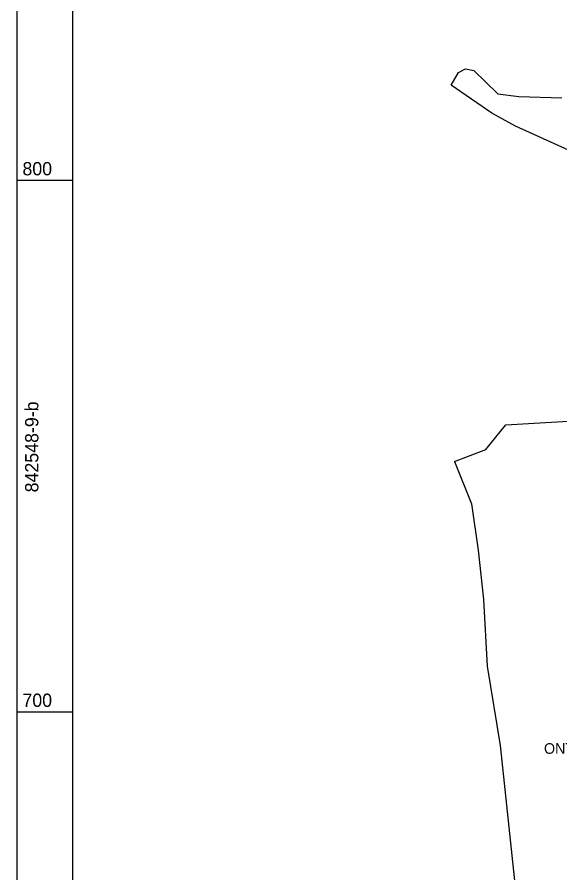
# Model space of a CAD drawing. Extents: x 550890 to 551618, y 1839259 to 1840146.
# Drawn here: x 550889.5 to 550991.8, y 1839669.6 to 1839830.8 of the extents above; entities that cross this region are included whole.
import ezdxf

# ---------------------------------------------------------------- set-up
doc = ezdxf.new("R2010")
doc.units = 0
for name, color, linetype in [('Level 10', 7, 'Continuous'), ('Level 2', 7, 'Continuous'), ('Level 23', 7, 'Continuous'), ('Level 31', 7, 'Continuous'), ('Level 63', 7, 'Continuous')]:
    doc.layers.add(name, color=color, linetype=linetype)

msp = doc.modelspace()

# ---------------------------------------------------------------- linework, layer by layer
at = {"layer": 'Level 10'}
msp.add_lwpolyline([(550971.81, 1839747.18), (550977.71, 1839749.45), (550981.49, 1839754.09), (550997.52, 1839754.98), (550995.95, 1839774.74), (550996.11, 1839790.93), (551000.05, 1839800.77), (550997.15, 1839803.98), (550983.32, 1839810.23), (550978.83, 1839812.67), (550971.21, 1839817.94)], dxfattribs=at)
at = {"layer": 'Level 23'}
msp.add_lwpolyline([(550971.81, 1839747.18), (550975.05, 1839739.21), (550976.28, 1839730.47), (550977.29, 1839721.18), (550977.98, 1839708.69), (550980.41, 1839693.74), (550985.89, 1839642.32), (550987.22, 1839632.48), (550988.69, 1839607.74), (550989.77, 1839594.9), (550990.91, 1839588.36), (550992.69, 1839578.3), (551000, 1839579.07), (551004.5, 1839579.54), (551008.03, 1839579.31)], dxfattribs=at)
at = {"layer": 'Level 31'}
msp.add_lwpolyline([(550971.21, 1839817.94), (550972.6, 1839820.37), (550973.9, 1839821.03), (550975.45, 1839820.72), (550980, 1839816.33), (550983.9, 1839815.83), (550992.05, 1839815.56)], dxfattribs=at)
at = {"layer": 'Level 63'}
msp.add_lwpolyline([(550889.5, 1840110.5), (551610.5, 1840110.5), (551610.5, 1839389.5), (550889.5, 1839389.5)], close=True, dxfattribs=at)
for points in [[(551383.96, 1840100), (551600, 1840100), (551600, 1839400), (550900, 1839400), (550900, 1840100), (551379.89, 1840100)], [(550900, 1839800), (550889.5, 1839800)], [(550900, 1839700), (550889.5, 1839700)]]:
    msp.add_lwpolyline(points, dxfattribs=at)

# ---------------------------------------------------------------- texts
at = {"layer": 'Level 2'}
msp.add_text('ONT+CLN', height=2, dxfattribs=at).set_placement((550988.67, 1839692.18))
at = {"layer": 'Level 63'}
for s, p in [('800', (550890.5, 1839801)), ('700', (550890.5, 1839701))]:
    msp.add_text(s, height=2.5, dxfattribs=at).set_placement(p)
msp.add_text('842548-9-b', height=2.5, rotation=90, dxfattribs=at).set_placement((550893.5, 1839741.36))

doc.saveas('drawing.dxf')
